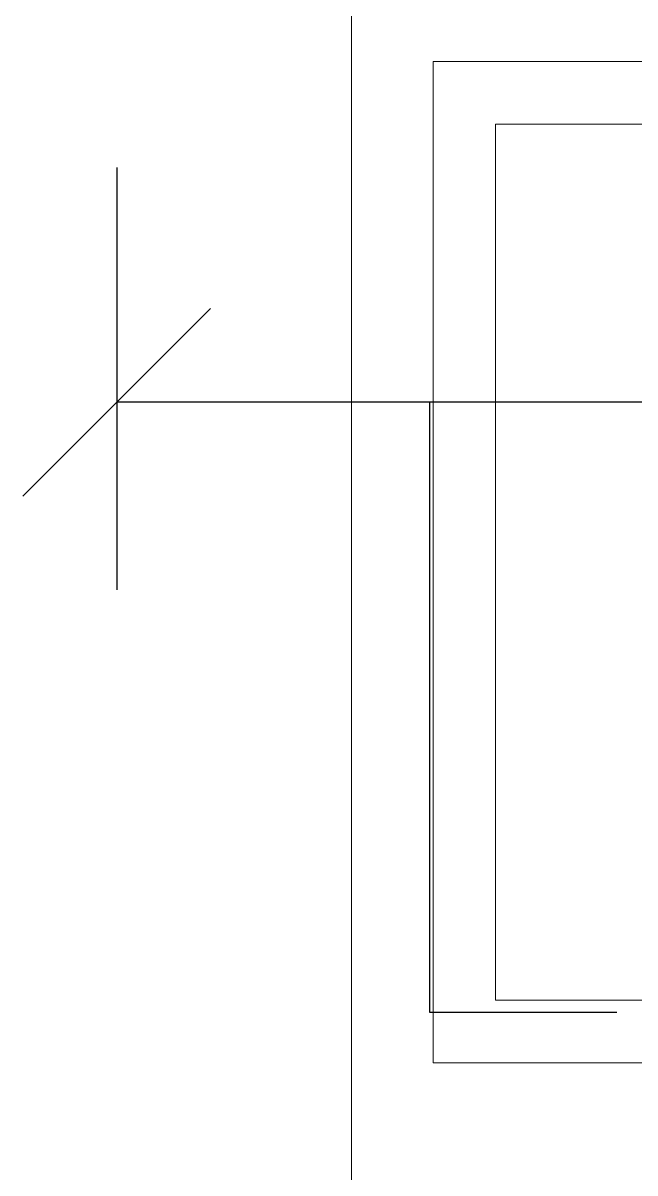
# Model space of a CAD drawing. Header units: metres. Extents: x -25 to 234, y -25 to 53.
# Drawn here: x 99.217 to 99.707, y 46.608 to 47.527 of the extents above; entities that cross this region are included whole.
import ezdxf

# ---------------------------------------------------------------- set-up
doc = ezdxf.new("R2010")
doc.units = ezdxf.units.M
doc.header["$LTSCALE"] = 0.1
doc.header["$MEASUREMENT"] = 0
doc.header["$PDMODE"] = 66
doc.linetypes.add('CONTINUA', pattern=[0])
for name, color, linetype in [('001-DIMTEXTO', 4, 'Continuous'), ('1', 1, 'Continuous'), ('DIMENSIONES', 7, 'Continuous'), ('DIMTEXTO', 4, 'Continuous')]:
    doc.layers.add(name, color=color, linetype=linetype)
doc.layers.add('baños', color=251, linetype='Continuous', lineweight=0)
doc.styles.add('SMPLEX', font='simplex.shx')
doc.styles.get("Standard").update_dxf_attribs({"font": 'arial.ttf'})
doc.dimstyles.new('DIM-75', dxfattribs={"dimscale": 0.75, "dimtxt": 0.2, "dimasz": 0.2, "dimexe": 0.2, "dimexo": 0.2, "dimgap": 0.1, "dimtad": 0, "dimtih": 1, "dimtoh": 1, "dimzin": 0, "dimdsep": 46, "dimtxsty": 'SMPLEX', "dimblk1": 'OBLIQUE', "dimblk2": 'OBLIQUE', "dimsah": 1, "dimcen": 0.2, "dimclrd": 4, "dimclre": 4, "dimclrt": 4, "dimadec": 0, "dimazin": 0, "dimtfac": 1, "dimtmove": 1, "dimatfit": 3, "dimldrblk": 'OPEN30', "dimfxl": 0.25, "dimfxlon": 1, "dimtfill": 1, "dimtolj": 1, "dimtzin": 0, "dimarcsym": 0})

# ---------------------------------------------------------------- blocks, each defined once
blk = doc.blocks.new('A$C8d867532')
at = {"layer": 'baños'}
for points in [[(0.07434, 0.8), (0.52434, 0.8), (0.52434, 0), (0.07434, 0)], [(0.12434, 0.75), (0.47434, 0.75), (0.47434, 0.05), (0.12434, 0.05)]]:
    blk.add_lwpolyline(points, close=True, dxfattribs=at)
at = {"layer": 'baños', "linetype": 'Continuous', "flags": 8}
for tag, p in [('MODELNUMBER', (0.18867, 0.40004, -0.00001)), ('TRADENAME', (0.18871, 0.40004, -0.00001)), ('PRODUCT', (0.18875, 0.40004, -0.00001)), ('MATERIAL', (0.18879, 0.40004, -0.00001))]:
    blk.add_attdef(tag, p, '', height=0.0000254, rotation=270.00008, dxfattribs=at)
at = {"layer": 'baños', "linetype": 'Continuous'}
for tag, p in [('MATERIAL', (0.299, 0.39987)), ('PRODUCT', (0.29904, 0.39987)), ('TRADENAME', (0.29909, 0.39987)), ('MODELNUMBER', (0.29913, 0.39987))]:
    blk.add_attdef(tag, p, '', height=0.0000254, rotation=90.00008, dxfattribs=at)
blk = doc.blocks.new('PL MUEBLES 1N NASAS 09')
at = {"layer": 'baños', "color": 4}
blk.add_line((53.78062, 52.19807), (53.78062, 50.99807), dxfattribs=at)
at = {"layer": '1', "color": 4, "xscale": -1}
blk.add_blockref('A$C8d867532', (54.37005, 51.19807), dxfattribs=at)
blk = doc.blocks.new('_Oblique')
at = {"color": 0, "linetype": 'ByBlock', "lineweight": -2}
blk.add_line((-0.5, -0.5), (0.5, 0.5), dxfattribs=at)
blk = doc.blocks.new('*D919')
at = {"layer": 'Defpoints', "color": 0, "linetype": 'CONTINUA', "transparency": 16777216}
for p in [(106.71138, -3.16159), (108.51138, -3.16159), (108.51138, -4.10327)]:
    blk.add_point(p, dxfattribs=at)
at = {"layer": 'DIMENSIONES', "color": 4, "linetype": 'CONTINUA', "lineweight": -2, "transparency": 16777216}
for p, q in [((106.71138, -3.91577), (106.71138, -4.25327)), ((108.51138, -3.91577), (108.51138, -4.25327)), ((106.71138, -4.10327), (107.3221, -4.10327)), ((108.51138, -4.10327), (107.90067, -4.10327))]:
    blk.add_line(p, q, dxfattribs=at)
at = {"layer": 'DIMENSIONES', "color": 4, "linetype": 'CONTINUA', "lineweight": -2, "transparency": 16777216, "xscale": 0.15, "yscale": 0.15, "zscale": 0.15, "rotation": 180}
blk.add_blockref('_Oblique', (106.71138, -4.10327), dxfattribs=at)
at = {"layer": 'DIMENSIONES', "color": 4, "linetype": 'CONTINUA', "lineweight": -2, "transparency": 16777216, "xscale": 0.15, "yscale": 0.15, "zscale": 0.15}
blk.add_blockref('_Oblique', (108.51138, -4.10327), dxfattribs=at)
at = {"layer": 'DIMENSIONES', "color": 4, "linetype": 'CONTINUA', "transparency": 16777216, "insert": (107.61138, -4.10327), "char_height": 0.15, "attachment_point": 5, "style": 'SMPLEX', "bg_fill": 3, "box_fill_scale": 1.25, "bg_fill_color": 256, "bg_fill_true_color": 13158600, "bg_fill_transparency": 0}
blk.add_mtext('\\A1;1.80', dxfattribs=at)
blk = doc.blocks.new('_Open30')
at = {"layer": 'DIMTEXTO', "color": 0, "lineweight": -2}
for p, q in [((-1, 0.2679), (0, 0)), ((0, 0), (-1, -0.2679)), ((0, 0), (-1, 0))]:
    blk.add_line(p, q, dxfattribs=at)
blk = doc.blocks.new('*D922')
at = {"layer": 'Defpoints', "color": 0, "linetype": 'CONTINUA', "transparency": 16777216}
for p in [(106.71138, -2.30587), (107.21138, -2.30587), (106.71138, -3.22804)]:
    blk.add_point(p, dxfattribs=at)
at = {"layer": 'DIMENSIONES', "color": 4, "linetype": 'CONTINUA', "lineweight": -2, "transparency": 16777216}
for p, q in [((106.71138, -3.04054), (106.71138, -3.37804)), ((107.21138, -3.04054), (107.21138, -3.37804)), ((107.21138, -3.22804), (106.71138, -3.22804)), ((106.96138, -3.22804), (106.96138, -3.71554)), ((106.96138, -3.71554), (107.11138, -3.71554))]:
    blk.add_line(p, q, dxfattribs=at)
at = {"layer": 'DIMENSIONES', "color": 4, "linetype": 'CONTINUA', "lineweight": -2, "transparency": 16777216, "xscale": 0.15, "yscale": 0.15, "zscale": 0.15, "rotation": 180}
blk.add_blockref('_Oblique', (106.71138, -3.22804), dxfattribs=at)
at = {"layer": 'DIMENSIONES', "color": 4, "linetype": 'CONTINUA', "lineweight": -2, "transparency": 16777216, "xscale": 0.15, "yscale": 0.15, "zscale": 0.15}
blk.add_blockref('_Oblique', (107.21138, -3.22804), dxfattribs=at)
at = {"layer": 'DIMENSIONES', "color": 4, "linetype": 'CONTINUA', "transparency": 16777216, "insert": (107.41495, -3.71554), "char_height": 0.15, "attachment_point": 5, "style": 'SMPLEX', "bg_fill": 3, "box_fill_scale": 1.25, "bg_fill_color": 256, "bg_fill_true_color": 13158600, "bg_fill_transparency": 0}
blk.add_mtext('\\A1;0.50', dxfattribs=at)
blk = doc.blocks.new('A$C49d8b0bc')
at = {"layer": 'DIMENSIONES', "linetype": 'CONTINUA'}
dim = blk.add_linear_dim(base=(19.04631, 19.83908), p1=(17.24631, 20.78076), p2=(19.04631, 20.78076), dimstyle='DIM-75', dxfattribs=at)
dim.commit()
dim.dimension.update_dxf_attribs({"geometry": '*D919', "text_midpoint": (18.14631, 19.83908), "insert": (-89.46508, 23.94235)})
dim = blk.add_linear_dim(base=(17.24631, 20.71431), p1=(17.74631, 21.63647), p2=(17.24631, 21.63647), dimstyle='DIM-75', dxfattribs=at)
dim.commit()
dim.dimension.update_dxf_attribs({"geometry": '*D922', "text_midpoint": (17.72131, 20.22681), "insert": (-89.46508, 23.94235)})

msp = doc.modelspace()

# ---------------------------------------------------------------- block references
msp.add_blockref('PL MUEBLES 1N NASAS 09', (45.69971, -4.50243))

# ---------------------------------------------------------------- next in the draw order: block references
at = {"layer": '001-DIMTEXTO', "linetype": 'CONTINUA'}
msp.add_blockref('A$C49d8b0bc', (82.04618, 26.50918), dxfattribs=at)

doc.saveas('drawing.dxf')
